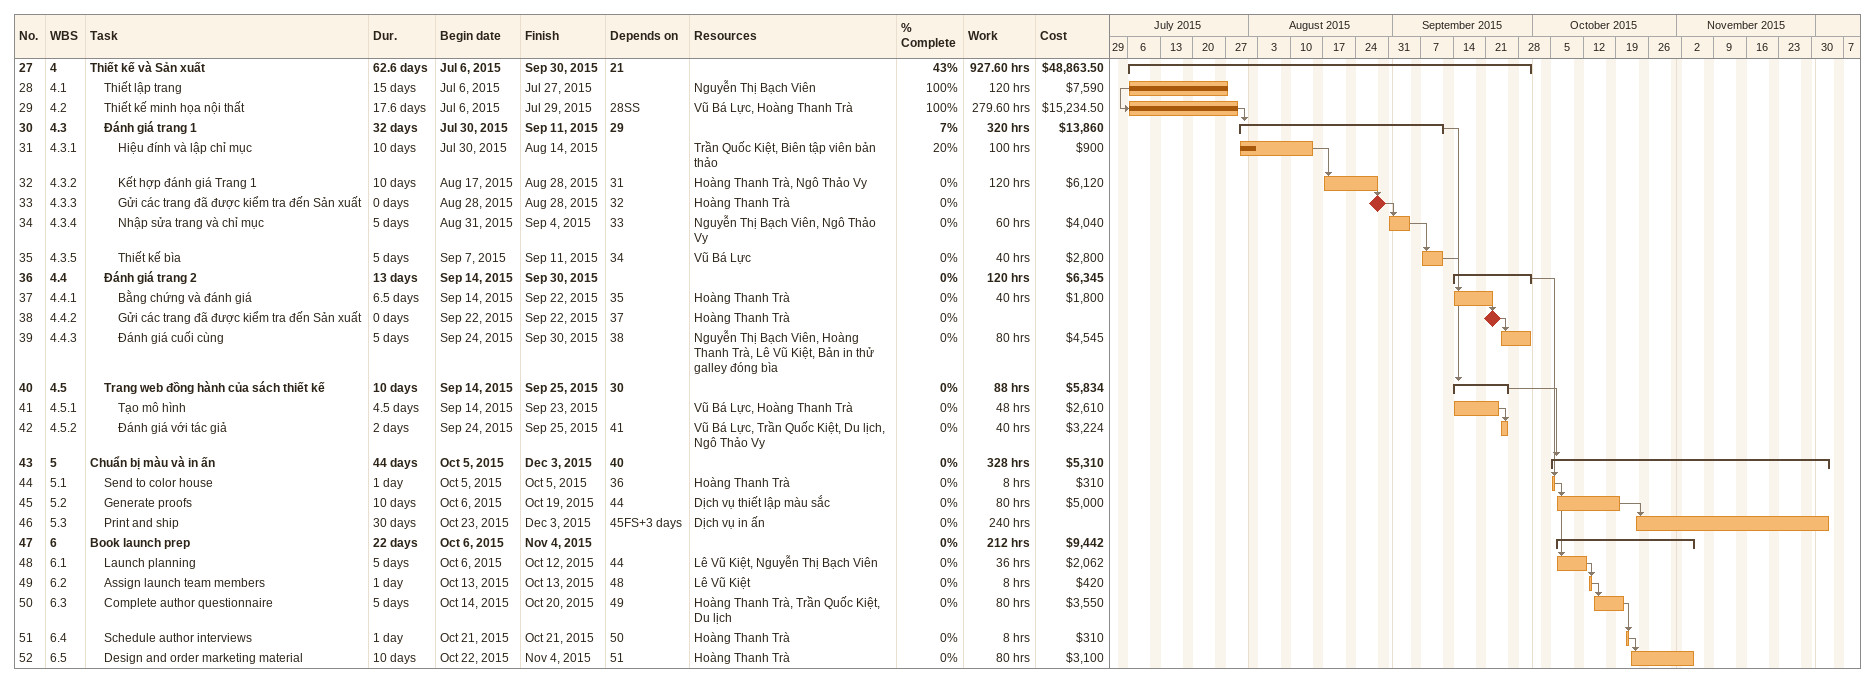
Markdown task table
| ID | WBS | Task | Duration | Start | Finish | Predecessors | Resources | % complete | Work (h) | Cost ($) |
|---|---|---|---|---|---|---|---|---|---|---|
| 27 | 4 | **Thiết kế và Sản xuất** | 62.6d | 2015-07-06 | 2015-09-30 | 21 |  | 43 | 927.60 | 48863.50 |
| 28 | 4.1 | Thiết lập trang | 15d | 2015-07-06 | 2015-07-27 |  | Nguyễn Thị Bạch Viên | 100 | 120 | 7590 |
| 29 | 4.2 | Thiết kế minh họa nội thất | 17.6d | 2015-07-06 | 2015-07-29 | 28SS | Vũ Bá Lực, Hoàng Thanh Trà | 100 | 279.60 | 15234.50 |
| 30 | 4.3 | **Đánh giá trang 1** | 32d | 2015-07-30 | 2015-09-11 | 29 |  | 7 | 320 | 13860 |
| 31 | 4.3.1 | Hiệu đính và lập chỉ mục | 10d | 2015-07-30 | 2015-08-14 |  | Trần Quốc Kiệt, Biên tập viên bản thảo | 20 | 100 | 900 |
| 32 | 4.3.2 | Kết hợp đánh giá Trang 1 | 10d | 2015-08-17 | 2015-08-28 | 31 | Hoàng Thanh Trà, Ngô Thảo Vy | 0 | 120 | 6120 |
| 33 | 4.3.3 | Gửi các trang đã được kiểm tra đến Sản xuất | 0d | 2015-08-28 | 2015-08-28 | 32 | Hoàng Thanh Trà | 0 |  |  |
| 34 | 4.3.4 | Nhập sửa trang và chỉ mục | 5d | 2015-08-31 | 2015-09-04 | 33 | Nguyễn Thị Bạch Viên, Ngô Thảo Vy | 0 | 60 | 4040 |
| 35 | 4.3.5 | Thiết kế bìa | 5d | 2015-09-07 | 2015-09-11 | 34 | Vũ Bá Lực | 0 | 40 | 2800 |
| 36 | 4.4 | **Đánh giá trang 2** | 13d | 2015-09-14 | 2015-09-30 |  |  | 0 | 120 | 6345 |
| 37 | 4.4.1 | Bằng chứng và đánh giá | 6.5d | 2015-09-14 | 2015-09-22 | 35 | Hoàng Thanh Trà | 0 | 40 | 1800 |
| 38 | 4.4.2 | Gửi các trang đã được kiểm tra đến Sản xuất | 0d | 2015-09-22 | 2015-09-22 | 37 | Hoàng Thanh Trà | 0 |  |  |
| 39 | 4.4.3 | Đánh giá cuối cùng | 5d | 2015-09-24 | 2015-09-30 | 38 | Nguyễn Thị Bạch Viên, Hoàng Thanh Trà, Lê Vũ Kiệt, Bản in thử galley đóng bìa | 0 | 80 | 4545 |
| 40 | 4.5 | **Trang web đồng hành của sách thiết kế** | 10d | 2015-09-14 | 2015-09-25 | 30 |  | 0 | 88 | 5834 |
| 41 | 4.5.1 | Tạo mô hình | 4.5d | 2015-09-14 | 2015-09-23 |  | Vũ Bá Lực, Hoàng Thanh Trà | 0 | 48 | 2610 |
| 42 | 4.5.2 | Đánh giá với tác giả | 2d | 2015-09-24 | 2015-09-25 | 41 | Vũ Bá Lực, Trần Quốc Kiệt, Du lịch, Ngô Thảo Vy | 0 | 40 | 3224 |
| 43 | 5 | **Chuẩn bị màu và in ấn** | 44d | 2015-10-05 | 2015-12-03 | 40 |  | 0 | 328 | 5310 |
| 44 | 5.1 | Send to color house | 1d | 2015-10-05 | 2015-10-05 | 36 | Hoàng Thanh Trà | 0 | 8 | 310 |
| 45 | 5.2 | Generate proofs | 10d | 2015-10-06 | 2015-10-19 | 44 | Dịch vụ thiết lập màu sắc | 0 | 80 | 5000 |
| 46 | 5.3 | Print and ship | 30d | 2015-10-23 | 2015-12-03 | 45FS+3d | Dịch vụ in ấn | 0 | 240 |  |
| 47 | 6 | **Book launch prep** | 22d | 2015-10-06 | 2015-11-04 |  |  | 0 | 212 | 9442 |
| 48 | 6.1 | Launch planning | 5d | 2015-10-06 | 2015-10-12 | 44 | Lê Vũ Kiệt, Nguyễn Thị Bạch Viên | 0 | 36 | 2062 |
| 49 | 6.2 | Assign launch team members | 1d | 2015-10-13 | 2015-10-13 | 48 | Lê Vũ Kiệt | 0 | 8 | 420 |
| 50 | 6.3 | Complete author questionnaire | 5d | 2015-10-14 | 2015-10-20 | 49 | Hoàng Thanh Trà, Trần Quốc Kiệt, Du lịch | 0 | 80 | 3550 |
| 51 | 6.4 | Schedule author interviews | 1d | 2015-10-21 | 2015-10-21 | 50 | Hoàng Thanh Trà | 0 | 8 | 310 |
| 52 | 6.5 | Design and order marketing material | 10d | 2015-10-22 | 2015-11-04 | 51 | Hoàng Thanh Trà | 0 | 80 | 3100 |
